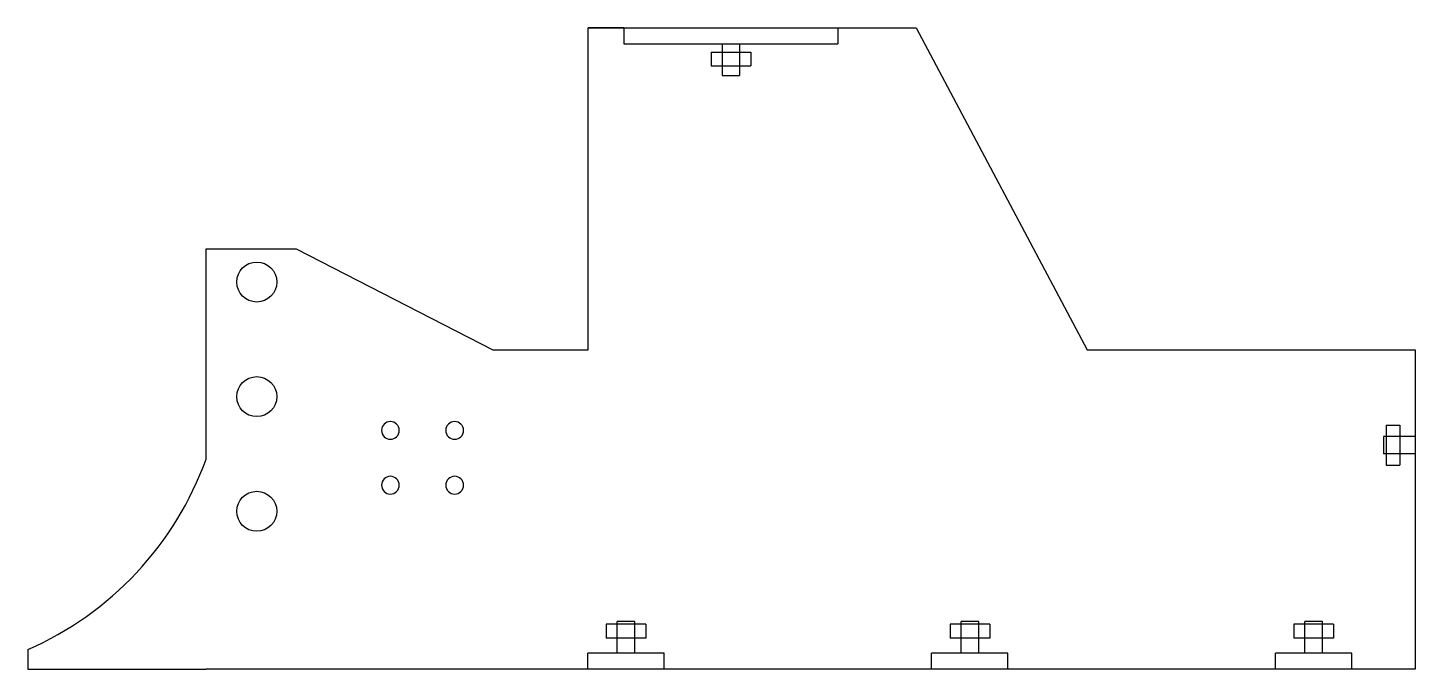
# Model space of a CAD drawing. Extents: x -5 to 5.9, y 0 to 5.
import ezdxf

# ---------------------------------------------------------------- set-up
doc = ezdxf.new("R2010")
doc.units = 0
doc.layers.add('VISIBLE', color=7, linetype='CONTINUOUS')

msp = doc.modelspace()

# ---------------------------------------------------------------- linework, layer by layer
at = {"layer": 'VISIBLE'}
for p, q in [((-0.317, 5.036), (-0.597, 5.036)), ((-0.597, 2.508), (-0.597, 5.036)), ((-0.597, 5.036), (1.978, 5.036)), ((-0.317, 5.036), (1.365, 5.036)), ((-0.317, 5.036), (-0.317, 4.911)), ((1.365, 5.036), (1.365, 4.911)), ((1.978, 5.036), (3.323, 2.508)), ((-0.317, 4.911), (1.365, 4.911)), ((0.455, 4.911), (0.455, 4.661)), ((0.455, 4.911), (0.593, 4.911)), ((0.593, 4.911), (0.593, 4.661)), ((0.368, 4.845), (0.68, 4.845)), ((0.368, 4.845), (0.368, 4.736)), ((0.68, 4.845), (0.68, 4.736)), ((0.368, 4.736), (0.68, 4.736)), ((0.455, 4.661), (0.593, 4.661)), ((-3.597, 3.3), (-2.89, 3.3)), ((-3.597, 1.65), (-3.597, 3.3)), ((-2.89, 3.3), (-1.344, 2.508)), ((-1.344, 2.508), (-0.597, 2.508)), ((3.323, 2.508), (5.898, 2.508)), ((5.898, 2.508), (5.898, 0)), ((5.669, 1.915), (5.778, 1.915)), ((5.669, 1.915), (5.669, 1.603)), ((5.778, 1.915), (5.778, 1.603)), ((5.648, 1.828), (5.648, 1.69)), ((5.898, 1.828), (5.648, 1.828)), ((5.898, 1.828), (5.898, 1.69)), ((5.898, 1.69), (5.648, 1.69)), ((5.669, 1.603), (5.778, 1.603)), ((-0.455, 0.354), (-0.455, 0.245)), ((-0.143, 0.354), (-0.455, 0.354)), ((-0.23, 0.375), (-0.368, 0.375)), ((-0.368, 0.125), (-0.368, 0.375)), ((-0.23, 0.125), (-0.23, 0.375)), ((-0.143, 0.354), (-0.143, 0.245)), ((2.245, 0.354), (2.245, 0.245)), ((2.557, 0.354), (2.245, 0.354)), ((2.47, 0.375), (2.332, 0.375)), ((2.332, 0.125), (2.332, 0.375)), ((2.47, 0.125), (2.47, 0.375)), ((2.557, 0.354), (2.557, 0.245)), ((4.945, 0.354), (4.945, 0.245)), ((5.257, 0.354), (4.945, 0.354)), ((5.032, 0.125), (5.032, 0.375)), ((5.17, 0.375), (5.032, 0.375)), ((5.17, 0.125), (5.17, 0.375)), ((5.257, 0.354), (5.257, 0.245)), ((-0.143, 0.245), (-0.455, 0.245)), ((2.557, 0.245), (2.245, 0.245)), ((5.257, 0.245), (4.945, 0.245)), ((-4.997, 0.154), (-4.997, 0)), ((0, 0.125), (-0.6, 0.125)), ((-0.6, 0), (-0.6, 0.125)), ((-0.23, 0.125), (-0.368, 0.125)), ((0, 0), (0, 0.125)), ((2.7, 0.125), (2.1, 0.125)), ((2.1, 0), (2.1, 0.125)), ((2.7, 0), (2.7, 0.125)), ((4.8, 0), (4.8, 0.125)), ((5.4, 0.125), (4.8, 0.125)), ((5.4, 0), (5.4, 0.125)), ((-4.997, 0), (-3.597, 0)), ((5.898, 0), (-3.597, 0)), ((0, 0), (-0.6, 0))]:
    msp.add_line(p, q, dxfattribs=at)
for centre in [(-3.199, 3.04), (-3.199, 2.14), (-3.199, 1.24)]:
    msp.add_circle(centre, 0.157, dxfattribs=at)
at = {"layer": 'VISIBLE', "extrusion": (0, 0, -1)}
for centre in [(2.15, 1.875), (1.645, 1.875), (2.15, 1.445), (1.645, 1.445)]:
    msp.add_circle(centre, 0.0695, dxfattribs=at)
at = {"layer": 'VISIBLE'}
msp.add_arc((-6.029, 2.524), 2.584, 293.52, 340.2323, dxfattribs=at)

doc.saveas('drawing.dxf')
